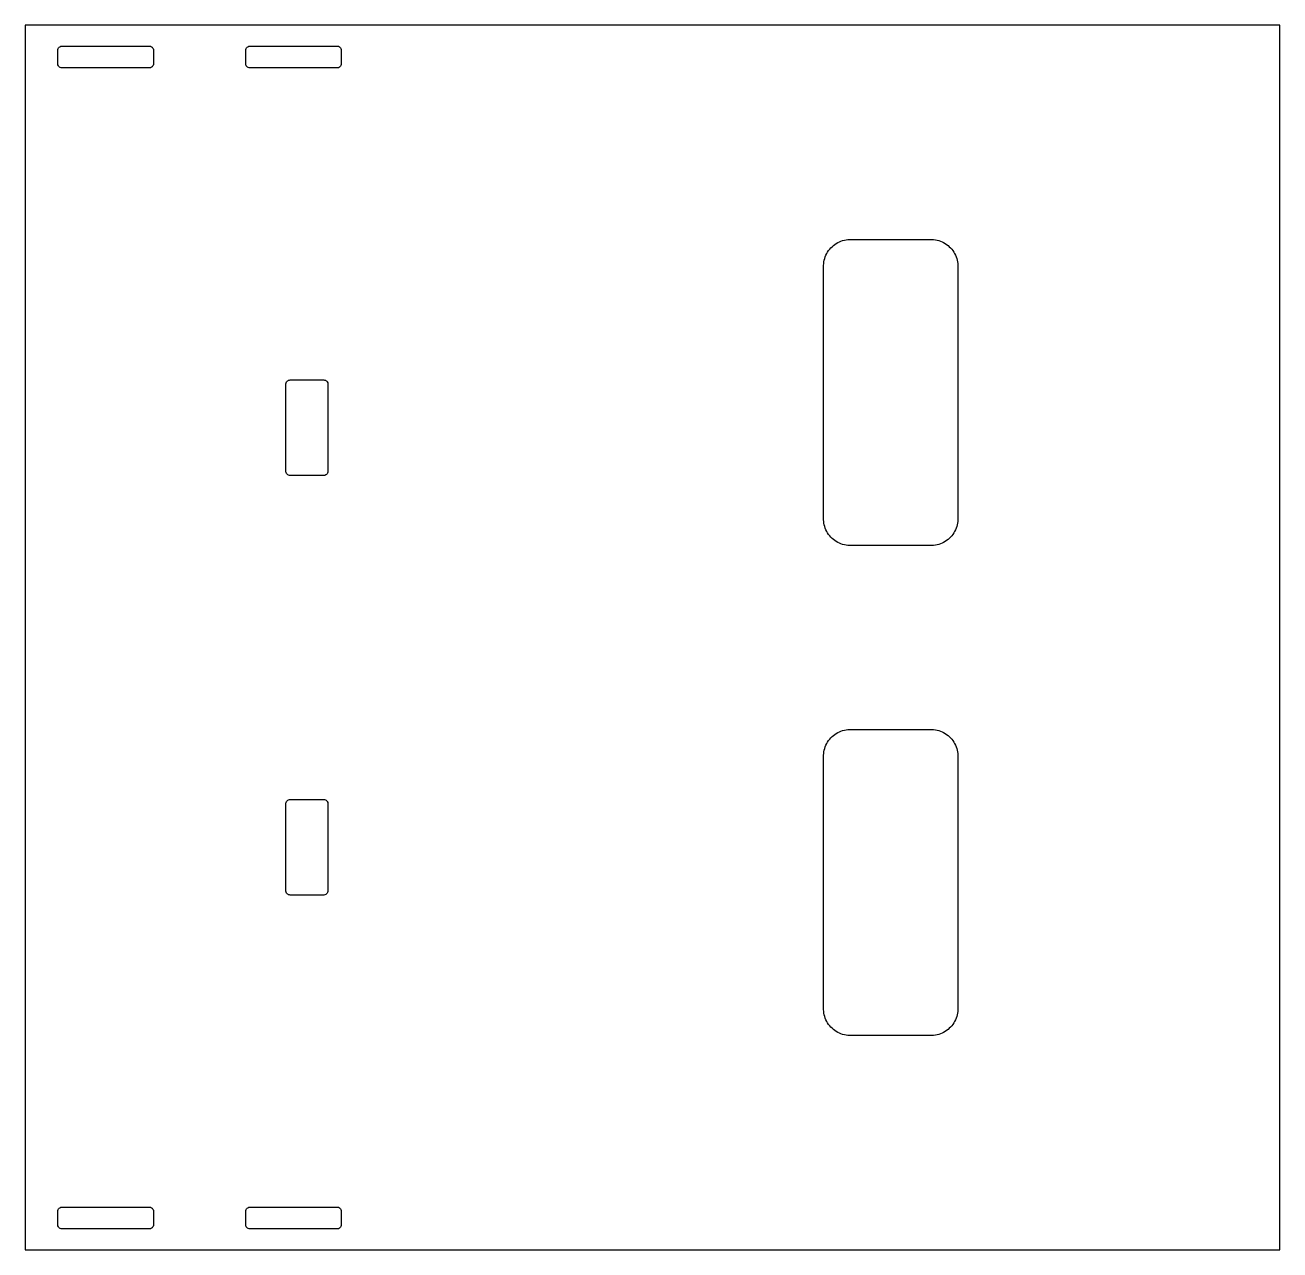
# Model space of a CAD drawing. Header units: metres. Extents: x -47 to 47, y -73 to 70.
# Drawn here: x -47 to -0.25, y -22.81 to 22.81 of the extents above; entities that cross this region are included whole.
import ezdxf

# ---------------------------------------------------------------- set-up
doc = ezdxf.new("R2010")
doc.units = ezdxf.units.M

msp = doc.modelspace()

# ---------------------------------------------------------------- linework, layer by layer
for p, q in [((-0.25, 22.8125), (-47, 22.8125)), ((-47, 22.8125), (-47, -22.8125)), ((-0.25001, -22.8125), (-0.25, 22.8125)), ((-45.7521, 21.966), (-45.7318, 21.9891)), ((-45.7318, 21.9891), (-45.7075, 22.0078)), ((-45.7075, 22.0078), (-45.6704, 22.0246)), ((-45.6704, 22.0246), (-45.6403, 22.0306)), ((-45.6403, 22.0306), (-42.3597, 22.0306)), ((-42.3597, 22.0306), (-42.3296, 22.0246)), ((-42.3296, 22.0246), (-42.2924, 22.0078)), ((-42.2924, 22.0078), (-42.2681, 21.9891)), ((-42.2681, 21.9891), (-42.2479, 21.966)), ((-38.7521, 21.966), (-38.7318, 21.9891)), ((-38.7318, 21.9891), (-38.7075, 22.0078)), ((-38.7075, 22.0078), (-38.6704, 22.0246)), ((-38.6704, 22.0246), (-38.6403, 22.0306)), ((-38.6403, 22.0306), (-35.3597, 22.0306)), ((-35.3597, 22.0306), (-35.3296, 22.0246)), ((-35.3296, 22.0246), (-35.2924, 22.0078)), ((-35.2924, 22.0078), (-35.2681, 21.9891)), ((-35.2681, 21.9891), (-35.2479, 21.966)), ((-45.7812, 21.8699), (-45.7792, 21.9005)), ((-45.7812, 21.3699), (-45.7812, 21.8699)), ((-45.7792, 21.9005), (-45.7674, 21.9395)), ((-45.7674, 21.9395), (-45.7521, 21.966)), ((-42.2479, 21.966), (-42.2326, 21.9395)), ((-42.2326, 21.9395), (-42.2207, 21.9005)), ((-42.2207, 21.9005), (-42.2187, 21.8699)), ((-42.2187, 21.8699), (-42.2187, 21.3699)), ((-38.7812, 21.8699), (-38.7792, 21.9005)), ((-38.7812, 21.3699), (-38.7812, 21.8699)), ((-38.7792, 21.9005), (-38.7674, 21.9395)), ((-38.7674, 21.9395), (-38.7521, 21.966)), ((-35.2479, 21.966), (-35.2326, 21.9395)), ((-35.2326, 21.9395), (-35.2207, 21.9005)), ((-35.2207, 21.9005), (-35.2187, 21.8699)), ((-35.2187, 21.8699), (-35.2187, 21.3699)), ((-45.7746, 21.3296), (-45.7812, 21.3699)), ((-45.7577, 21.2924), (-45.7746, 21.3296)), ((-45.7391, 21.2681), (-45.7577, 21.2924)), ((-45.716, 21.2479), (-45.7391, 21.2681)), ((-45.6895, 21.2326), (-45.716, 21.2479)), ((-45.6504, 21.2208), (-45.6895, 21.2326)), ((-45.6199, 21.2188), (-45.6504, 21.2208)), ((-42.3699, 21.2188), (-45.6199, 21.2188)), ((-42.3296, 21.2254), (-42.3699, 21.2188)), ((-42.2924, 21.2422), (-42.3296, 21.2254)), ((-42.2681, 21.2609), (-42.2924, 21.2422)), ((-42.2479, 21.284), (-42.2681, 21.2609)), ((-42.2326, 21.3105), (-42.2479, 21.284)), ((-42.2207, 21.3495), (-42.2326, 21.3105)), ((-42.2187, 21.3699), (-42.2207, 21.3495)), ((-38.7746, 21.3296), (-38.7812, 21.3699)), ((-38.7577, 21.2924), (-38.7746, 21.3296)), ((-38.7391, 21.2681), (-38.7577, 21.2924)), ((-38.716, 21.2479), (-38.7391, 21.2681)), ((-38.6895, 21.2326), (-38.716, 21.2479)), ((-38.6504, 21.2208), (-38.6895, 21.2326)), ((-38.6199, 21.2188), (-38.6504, 21.2208)), ((-35.3699, 21.2188), (-38.6199, 21.2188)), ((-35.3296, 21.2254), (-35.3699, 21.2188)), ((-35.2924, 21.2422), (-35.3296, 21.2254)), ((-35.2681, 21.2609), (-35.2924, 21.2422)), ((-35.2479, 21.284), (-35.2681, 21.2609)), ((-35.2326, 21.3105), (-35.2479, 21.284)), ((-35.2207, 21.3495), (-35.2326, 21.3105)), ((-35.2187, 21.3699), (-35.2207, 21.3495)), ((-17.0234, 14.4628), (-16.9802, 14.5121)), ((-16.9802, 14.5121), (-16.9339, 14.5583)), ((-16.9339, 14.5583), (-16.8847, 14.6015)), ((-16.8847, 14.6015), (-16.8328, 14.6414)), ((-16.8328, 14.6414), (-16.7783, 14.6778)), ((-16.7783, 14.6778), (-16.7216, 14.7105)), ((-16.7216, 14.7105), (-16.6629, 14.7395)), ((-16.6629, 14.7395), (-16.6024, 14.7645)), ((-16.6024, 14.7645), (-16.5404, 14.7856)), ((-16.5404, 14.7856), (-16.4772, 14.8025)), ((-16.4772, 14.8025), (-16.413, 14.8153)), ((-16.413, 14.8153), (-16.3481, 14.8238)), ((-16.3481, 14.8238), (-16.2827, 14.8281)), ((-16.2827, 14.8281), (-13.2173, 14.8281)), ((-13.2173, 14.8281), (-13.1519, 14.8238)), ((-13.1519, 14.8238), (-13.087, 14.8153)), ((-13.087, 14.8153), (-13.0228, 14.8025)), ((-13.0228, 14.8025), (-12.9596, 14.7856)), ((-12.9596, 14.7856), (-12.8976, 14.7645)), ((-12.8976, 14.7645), (-12.8371, 14.7395)), ((-12.8371, 14.7395), (-12.7784, 14.7105)), ((-12.7784, 14.7105), (-12.7217, 14.6778)), ((-12.7217, 14.6778), (-12.6672, 14.6414)), ((-12.6672, 14.6414), (-12.6153, 14.6015)), ((-12.6153, 14.6015), (-12.5661, 14.5583)), ((-12.5661, 14.5583), (-12.5198, 14.5121)), ((-12.5198, 14.5121), (-12.4766, 14.4628)), ((-17.2372, 13.9911), (-17.2244, 14.0553)), ((-17.2244, 14.0553), (-17.2074, 14.1185)), ((-17.2074, 14.1185), (-17.1864, 14.1805)), ((-17.1864, 14.1805), (-17.1613, 14.241)), ((-17.1613, 14.241), (-17.1324, 14.2998)), ((-17.1324, 14.2998), (-17.0997, 14.3564)), ((-17.0997, 14.3564), (-17.0633, 14.4109)), ((-17.0633, 14.4109), (-17.0234, 14.4628)), ((-12.4766, 14.4628), (-12.4367, 14.4109)), ((-12.4367, 14.4109), (-12.4003, 14.3564)), ((-12.4003, 14.3564), (-12.3676, 14.2998)), ((-12.3676, 14.2998), (-12.3387, 14.241)), ((-12.3387, 14.241), (-12.3136, 14.1805)), ((-12.3136, 14.1805), (-12.2926, 14.1185)), ((-12.2926, 14.1185), (-12.2756, 14.0553)), ((-12.2756, 14.0553), (-12.2628, 13.9911)), ((-17.25, 13.8608), (-17.2457, 13.9262)), ((-17.25, 4.38913), (-17.25, 13.8608)), ((-17.2457, 13.9262), (-17.2372, 13.9911)), ((-12.2628, 13.9911), (-12.2543, 13.9262)), ((-12.2543, 13.9262), (-12.25, 13.8608)), ((-12.25, 13.8608), (-12.25, 4.38913)), ((-37.2806, 9.45282), (-37.2746, 9.48288)), ((-37.2806, 6.17218), (-37.2806, 9.45282)), ((-37.2746, 9.48288), (-37.2577, 9.52005)), ((-37.2577, 9.52005), (-37.2391, 9.54436)), ((-37.2391, 9.54436), (-37.216, 9.56458)), ((-37.216, 9.56458), (-37.1895, 9.5799)), ((-37.1895, 9.5799), (-37.1504, 9.59174)), ((-37.1504, 9.59174), (-37.1199, 9.59375)), ((-37.1199, 9.59375), (-35.8699, 9.59375)), ((-35.8699, 9.59375), (-35.8495, 9.59174)), ((-35.8495, 9.59174), (-35.8105, 9.5799)), ((-35.8105, 9.5799), (-35.7839, 9.56458)), ((-35.7839, 9.56458), (-35.7609, 9.54436)), ((-35.7609, 9.54436), (-35.7422, 9.52005)), ((-35.7422, 9.52005), (-35.7254, 9.48288)), ((-35.7254, 9.48288), (-35.7187, 9.44261)), ((-35.7187, 9.44261), (-35.7187, 6.19263)), ((-37.2746, 6.14212), (-37.2806, 6.17218)), ((-37.2577, 6.10495), (-37.2746, 6.14212)), ((-37.2391, 6.08064), (-37.2577, 6.10495)), ((-37.216, 6.06042), (-37.2391, 6.08064)), ((-35.7479, 6.09645), (-35.7681, 6.07341)), ((-35.7326, 6.12299), (-35.7479, 6.09645)), ((-35.7207, 6.16205), (-35.7326, 6.12299)), ((-35.7187, 6.19263), (-35.7207, 6.16205)), ((-37.1895, 6.0451), (-37.216, 6.06042)), ((-37.1504, 6.03326), (-37.1895, 6.0451)), ((-37.1199, 6.03125), (-37.1504, 6.03326)), ((-35.8699, 6.03125), (-37.1199, 6.03125)), ((-35.8296, 6.0379), (-35.8699, 6.03125)), ((-35.7924, 6.05475), (-35.8296, 6.0379)), ((-35.7681, 6.07341), (-35.7924, 6.05475)), ((-17.2457, 4.32379), (-17.25, 4.38913)), ((-17.2372, 4.25888), (-17.2457, 4.32379)), ((-17.2244, 4.19467), (-17.2372, 4.25888)), ((-12.2628, 4.25888), (-12.2756, 4.19467)), ((-12.2543, 4.32379), (-12.2628, 4.25888)), ((-12.25, 4.38913), (-12.2543, 4.32379)), ((-17.2074, 4.13142), (-17.2244, 4.19467)), ((-17.1864, 4.06943), (-17.2074, 4.13142)), ((-17.1613, 4.00894), (-17.1864, 4.06943)), ((-17.1324, 3.95021), (-17.1613, 4.00894)), ((-17.0997, 3.89352), (-17.1324, 3.95021)), ((-17.0633, 3.83908), (-17.0997, 3.89352)), ((-17.0234, 3.78714), (-17.0633, 3.83908)), ((-16.9802, 3.73792), (-17.0234, 3.78714)), ((-12.4766, 3.78714), (-12.5198, 3.73792)), ((-12.4367, 3.83908), (-12.4766, 3.78714)), ((-12.4003, 3.89352), (-12.4367, 3.83908)), ((-12.3676, 3.95021), (-12.4003, 3.89352)), ((-12.3387, 4.00894), (-12.3676, 3.95021)), ((-12.3136, 4.06943), (-12.3387, 4.00894)), ((-12.2926, 4.13142), (-12.3136, 4.06943)), ((-12.2756, 4.19467), (-12.2926, 4.13142)), ((-16.9339, 3.69162), (-16.9802, 3.73792)), ((-16.8847, 3.64844), (-16.9339, 3.69162)), ((-16.8328, 3.60858), (-16.8847, 3.64844)), ((-16.7783, 3.5722), (-16.8328, 3.60858)), ((-16.7216, 3.53947), (-16.7783, 3.5722)), ((-16.6629, 3.51051), (-16.7216, 3.53947)), ((-16.6024, 3.48546), (-16.6629, 3.51051)), ((-16.5404, 3.46442), (-16.6024, 3.48546)), ((-16.4772, 3.44746), (-16.5404, 3.46442)), ((-16.413, 3.43469), (-16.4772, 3.44746)), ((-16.3481, 3.42615), (-16.413, 3.43469)), ((-16.2827, 3.42186), (-16.3481, 3.42615)), ((-13.2173, 3.42186), (-16.2827, 3.42186)), ((-13.1519, 3.42615), (-13.2173, 3.42186)), ((-13.087, 3.43469), (-13.1519, 3.42615)), ((-13.0228, 3.44746), (-13.087, 3.43469)), ((-12.9596, 3.46442), (-13.0228, 3.44746)), ((-12.8976, 3.48546), (-12.9596, 3.46442)), ((-12.8371, 3.51051), (-12.8976, 3.48546)), ((-12.7784, 3.53947), (-12.8371, 3.51051)), ((-12.7217, 3.5722), (-12.7784, 3.53947)), ((-12.6672, 3.60858), (-12.7217, 3.5722)), ((-12.6153, 3.64844), (-12.6672, 3.60858)), ((-12.5661, 3.69162), (-12.6153, 3.64844)), ((-12.5198, 3.73792), (-12.5661, 3.69162)), ((-17.0234, -3.78716), (-16.9803, -3.73793)), ((-16.9803, -3.73793), (-16.934, -3.69164)), ((-16.934, -3.69164), (-16.8847, -3.64845)), ((-16.8847, -3.64845), (-16.8328, -3.6086)), ((-16.8328, -3.6086), (-16.7784, -3.57222)), ((-16.7784, -3.57222), (-16.7217, -3.53949)), ((-16.7217, -3.53949), (-16.6629, -3.51053)), ((-16.6629, -3.51053), (-16.6024, -3.48547)), ((-16.6024, -3.48547), (-16.5405, -3.46443)), ((-16.5405, -3.46443), (-16.4772, -3.44748)), ((-16.4772, -3.44748), (-16.413, -3.43471)), ((-16.413, -3.43471), (-16.3481, -3.42616)), ((-16.3481, -3.42616), (-16.2827, -3.42188)), ((-16.2827, -3.42188), (-13.2173, -3.42188)), ((-13.2173, -3.42188), (-13.1519, -3.42616)), ((-13.1519, -3.42616), (-13.087, -3.43471)), ((-13.087, -3.43471), (-13.0228, -3.44748)), ((-13.0228, -3.44748), (-12.9596, -3.46443)), ((-12.9596, -3.46443), (-12.8976, -3.48547)), ((-12.8976, -3.48547), (-12.8371, -3.51053)), ((-12.8371, -3.51053), (-12.7784, -3.53949)), ((-12.7784, -3.53949), (-12.7217, -3.57222)), ((-12.7217, -3.57222), (-12.6672, -3.6086)), ((-12.6672, -3.6086), (-12.6153, -3.64845)), ((-12.6153, -3.64845), (-12.5661, -3.69164)), ((-12.5661, -3.69164), (-12.5198, -3.73793)), ((-12.5198, -3.73793), (-12.4766, -3.78716)), ((-17.2372, -4.2589), (-17.2244, -4.19469)), ((-17.2244, -4.19469), (-17.2075, -4.13144)), ((-17.2075, -4.13144), (-17.1864, -4.06944)), ((-17.1864, -4.06944), (-17.1614, -4.00896)), ((-17.1614, -4.00896), (-17.1324, -3.95023)), ((-17.1324, -3.95023), (-17.0997, -3.89354)), ((-17.0997, -3.89354), (-17.0633, -3.8391)), ((-17.0633, -3.8391), (-17.0234, -3.78716)), ((-12.4766, -3.78716), (-12.4367, -3.8391)), ((-12.4367, -3.8391), (-12.4003, -3.89354)), ((-12.4003, -3.89354), (-12.3676, -3.95023)), ((-12.3676, -3.95023), (-12.3387, -4.00896)), ((-12.3387, -4.00896), (-12.3136, -4.06944)), ((-12.3136, -4.06944), (-12.2926, -4.13144)), ((-12.2926, -4.13144), (-12.2756, -4.19469)), ((-12.2756, -4.19469), (-12.2628, -4.2589)), ((-17.25, -4.38914), (-17.2457, -4.32381)), ((-17.25, -13.8609), (-17.25, -4.38914)), ((-17.2457, -4.32381), (-17.2372, -4.2589)), ((-12.2628, -4.2589), (-12.2543, -4.32381)), ((-12.2543, -4.32381), (-12.25, -4.38914)), ((-12.25, -4.38914), (-12.25, -13.8609)), ((-37.2391, -6.08063), (-37.216, -6.06041)), ((-37.216, -6.06041), (-37.1895, -6.04509)), ((-37.1895, -6.04509), (-37.1505, -6.03325)), ((-37.1505, -6.03325), (-37.1199, -6.03123)), ((-37.1199, -6.03123), (-35.8699, -6.03123)), ((-35.8699, -6.03123), (-35.8495, -6.03325)), ((-35.8495, -6.03325), (-35.8105, -6.04509)), ((-35.8105, -6.04509), (-35.784, -6.06041)), ((-35.784, -6.06041), (-35.7609, -6.08063)), ((-37.2806, -6.17216), (-37.2746, -6.14211)), ((-37.2806, -9.4528), (-37.2806, -6.17216)), ((-37.2746, -6.14211), (-37.2578, -6.10493)), ((-37.2578, -6.10493), (-37.2391, -6.08063)), ((-35.7609, -6.08063), (-35.7422, -6.10493)), ((-35.7422, -6.10493), (-35.7254, -6.14211)), ((-35.7254, -6.14211), (-35.7188, -6.18237)), ((-35.7188, -6.18237), (-35.7188, -9.43236)), ((-37.2746, -9.48286), (-37.2806, -9.4528)), ((-37.2578, -9.52003), (-37.2746, -9.48286)), ((-37.2391, -9.54434), (-37.2578, -9.52003)), ((-37.216, -9.56456), (-37.2391, -9.54434)), ((-37.1895, -9.57988), (-37.216, -9.56456)), ((-37.1505, -9.59172), (-37.1895, -9.57988)), ((-37.1199, -9.59373), (-37.1505, -9.59172)), ((-35.8699, -9.59373), (-37.1199, -9.59373)), ((-35.8296, -9.58708), (-35.8699, -9.59373)), ((-35.7924, -9.57024), (-35.8296, -9.58708)), ((-35.7681, -9.55157), (-35.7924, -9.57024)), ((-35.7479, -9.52853), (-35.7681, -9.55157)), ((-35.7326, -9.502), (-35.7479, -9.52853)), ((-35.7208, -9.46294), (-35.7326, -9.502)), ((-35.7188, -9.43236), (-35.7208, -9.46294)), ((-17.2457, -13.9262), (-17.25, -13.8609)), ((-17.2372, -13.9911), (-17.2457, -13.9262)), ((-17.2244, -14.0553), (-17.2372, -13.9911)), ((-12.2628, -13.9911), (-12.2756, -14.0553)), ((-12.2543, -13.9262), (-12.2628, -13.9911)), ((-12.25, -13.8609), (-12.2543, -13.9262)), ((-17.2075, -14.1186), (-17.2244, -14.0553)), ((-17.1864, -14.1806), (-17.2075, -14.1186)), ((-17.1614, -14.241), (-17.1864, -14.1806)), ((-17.1324, -14.2998), (-17.1614, -14.241)), ((-17.0997, -14.3565), (-17.1324, -14.2998)), ((-17.0633, -14.4109), (-17.0997, -14.3565)), ((-17.0234, -14.4628), (-17.0633, -14.4109)), ((-16.9803, -14.5121), (-17.0234, -14.4628)), ((-12.4766, -14.4628), (-12.5198, -14.5121)), ((-12.4367, -14.4109), (-12.4766, -14.4628)), ((-12.4004, -14.3565), (-12.4367, -14.4109)), ((-12.3676, -14.2998), (-12.4004, -14.3565)), ((-12.3387, -14.241), (-12.3676, -14.2998)), ((-12.3136, -14.1806), (-12.3387, -14.241)), ((-12.2926, -14.1186), (-12.3136, -14.1806)), ((-12.2756, -14.0553), (-12.2926, -14.1186)), ((-16.934, -14.5584), (-16.9803, -14.5121)), ((-16.8847, -14.6015), (-16.934, -14.5584)), ((-16.8328, -14.6414), (-16.8847, -14.6015)), ((-16.7784, -14.6778), (-16.8328, -14.6414)), ((-16.7217, -14.7105), (-16.7784, -14.6778)), ((-16.6629, -14.7395), (-16.7217, -14.7105)), ((-16.6024, -14.7645), (-16.6629, -14.7395)), ((-16.5405, -14.7856), (-16.6024, -14.7645)), ((-16.4772, -14.8025), (-16.5405, -14.7856)), ((-16.413, -14.8153), (-16.4772, -14.8025)), ((-16.3481, -14.8238), (-16.413, -14.8153)), ((-16.2827, -14.8281), (-16.3481, -14.8238)), ((-13.2173, -14.8281), (-16.2827, -14.8281)), ((-13.1519, -14.8238), (-13.2173, -14.8281)), ((-13.087, -14.8153), (-13.1519, -14.8238)), ((-13.0228, -14.8025), (-13.087, -14.8153)), ((-12.9596, -14.7856), (-13.0228, -14.8025)), ((-12.8976, -14.7645), (-12.9596, -14.7856)), ((-12.8371, -14.7395), (-12.8976, -14.7645)), ((-12.7784, -14.7105), (-12.8371, -14.7395)), ((-12.7217, -14.6778), (-12.7784, -14.7105)), ((-12.6672, -14.6414), (-12.7217, -14.6778)), ((-12.6153, -14.6015), (-12.6672, -14.6414)), ((-12.5661, -14.5584), (-12.6153, -14.6015)), ((-12.5198, -14.5121), (-12.5661, -14.5584)), ((-45.7812, -21.3801), (-45.7792, -21.3495)), ((-45.7812, -21.8801), (-45.7812, -21.3801)), ((-45.7792, -21.3495), (-45.7674, -21.3105)), ((-45.7674, -21.3105), (-45.7521, -21.2839)), ((-45.7521, -21.2839), (-45.7319, -21.2609)), ((-45.7319, -21.2609), (-45.7076, -21.2422)), ((-45.7076, -21.2422), (-45.6704, -21.2254)), ((-45.6704, -21.2254), (-45.6403, -21.2194)), ((-45.6403, -21.2194), (-42.3597, -21.2194)), ((-42.3597, -21.2194), (-42.3296, -21.2254)), ((-42.3296, -21.2254), (-42.2924, -21.2422)), ((-42.2924, -21.2422), (-42.2681, -21.2609)), ((-42.2681, -21.2609), (-42.2479, -21.2839)), ((-42.2479, -21.2839), (-42.2326, -21.3105)), ((-42.2326, -21.3105), (-42.2208, -21.3495)), ((-42.2208, -21.3495), (-42.2188, -21.3801)), ((-42.2188, -21.3801), (-42.2188, -21.8801)), ((-38.7812, -21.3801), (-38.7792, -21.3495)), ((-38.7812, -21.8801), (-38.7812, -21.3801)), ((-38.7792, -21.3495), (-38.7674, -21.3105)), ((-38.7674, -21.3105), (-38.7521, -21.2839)), ((-38.7521, -21.2839), (-38.7319, -21.2609)), ((-38.7319, -21.2609), (-38.7076, -21.2422)), ((-38.7076, -21.2422), (-38.6704, -21.2254)), ((-38.6704, -21.2254), (-38.6403, -21.2194)), ((-38.6403, -21.2194), (-35.3597, -21.2194)), ((-35.3597, -21.2194), (-35.3296, -21.2254)), ((-35.3296, -21.2254), (-35.2924, -21.2422)), ((-35.2924, -21.2422), (-35.2681, -21.2609)), ((-35.2681, -21.2609), (-35.2479, -21.2839)), ((-35.2479, -21.2839), (-35.2326, -21.3105)), ((-35.2326, -21.3105), (-35.2208, -21.3495)), ((-35.2208, -21.3495), (-35.2188, -21.3801)), ((-35.2188, -21.3801), (-35.2188, -21.8801)), ((-45.7746, -21.9204), (-45.7812, -21.8801)), ((-45.7578, -21.9575), (-45.7746, -21.9204)), ((-45.7391, -21.9818), (-45.7578, -21.9575)), ((-42.2479, -21.966), (-42.2681, -21.9891)), ((-42.2326, -21.9395), (-42.2479, -21.966)), ((-42.2208, -21.9004), (-42.2326, -21.9395)), ((-42.2188, -21.8801), (-42.2208, -21.9004)), ((-38.7746, -21.9204), (-38.7812, -21.8801)), ((-38.7578, -21.9575), (-38.7746, -21.9204)), ((-38.7391, -21.9818), (-38.7578, -21.9575)), ((-35.2479, -21.966), (-35.2681, -21.9891)), ((-35.2326, -21.9395), (-35.2479, -21.966)), ((-35.2208, -21.9004), (-35.2326, -21.9395)), ((-35.2188, -21.8801), (-35.2208, -21.9004)), ((-45.716, -22.0021), (-45.7391, -21.9818)), ((-45.6895, -22.0174), (-45.716, -22.0021)), ((-45.6505, -22.0292), (-45.6895, -22.0174)), ((-45.6199, -22.0312), (-45.6505, -22.0292)), ((-42.3699, -22.0312), (-45.6199, -22.0312)), ((-42.3296, -22.0246), (-42.3699, -22.0312)), ((-42.2924, -22.0077), (-42.3296, -22.0246)), ((-42.2681, -21.9891), (-42.2924, -22.0077)), ((-38.716, -22.0021), (-38.7391, -21.9818)), ((-38.6895, -22.0174), (-38.716, -22.0021)), ((-38.6505, -22.0292), (-38.6895, -22.0174)), ((-38.6199, -22.0312), (-38.6505, -22.0292)), ((-35.3699, -22.0312), (-38.6199, -22.0312)), ((-35.3296, -22.0246), (-35.3699, -22.0312)), ((-35.2924, -22.0077), (-35.3296, -22.0246)), ((-35.2681, -21.9891), (-35.2924, -22.0077)), ((-47, -22.8125), (-0.25001, -22.8125))]:
    msp.add_line(p, q)

doc.saveas('drawing.dxf')
